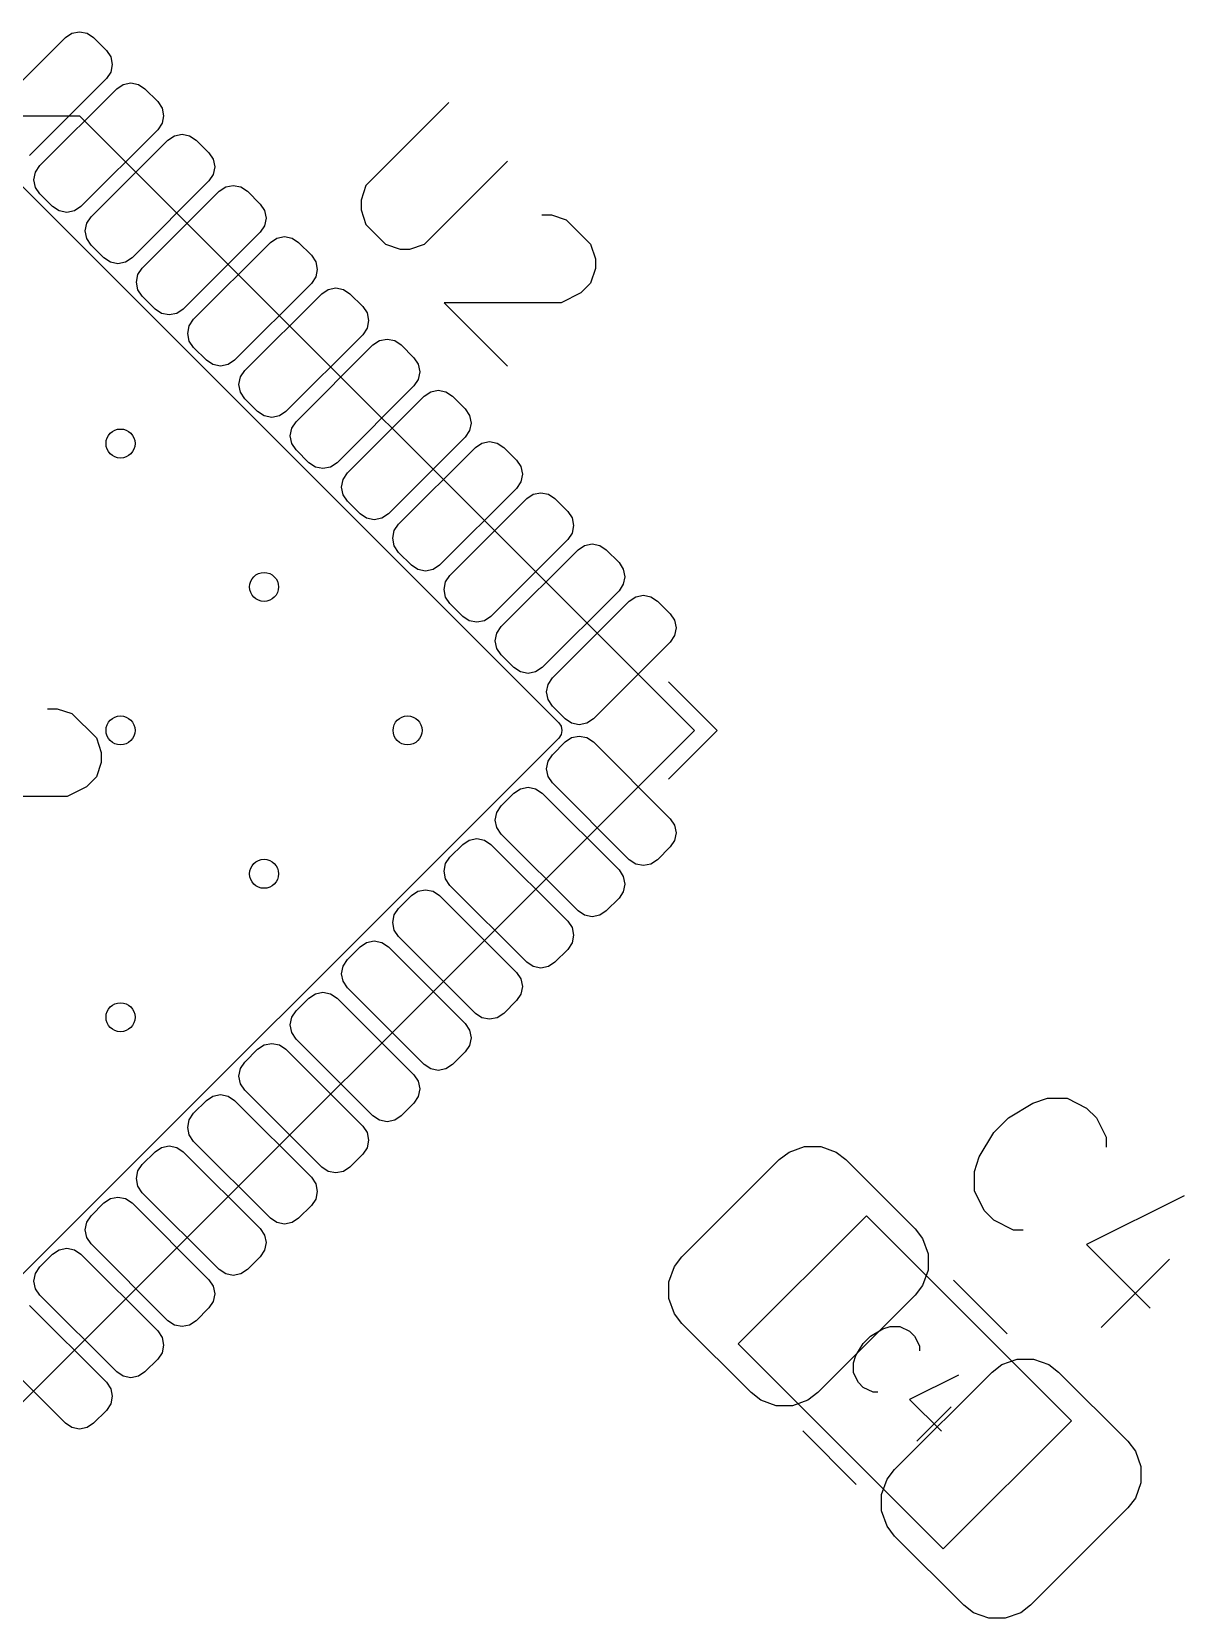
# Model space of a CAD drawing. Header units: millimetres. Extents: x 132 to 276, y -210 to -42.
# Drawn here: x 208.68 to 216.63, y -91.53 to -80.58 of the extents above; entities that cross this region are included whole.
import ezdxf

# ---------------------------------------------------------------- set-up
doc = ezdxf.new("R2010")
doc.units = ezdxf.units.MM
for name, color, linetype in [('BLACK', 7, 'CONTINUOUS'), ('GRAY3', 9, 'CONTINUOUS'), ('LYELLOW', 51, 'CONTINUOUS')]:
    doc.layers.add(name, color=color, linetype=linetype)

msp = doc.modelspace()

# ---------------------------------------------------------------- linework, layer by layer
at = {"layer": 'BLACK', "linetype": 'CONTINUOUS'}
for p, q in [((208.90988, -80.618191), (208.954488, -80.588385)), ((208.954488, -80.588385), (209.007107, -80.577918)), ((209.007107, -80.577918), (209.059726, -80.588385)), ((209.059726, -80.588385), (209.104334, -80.618191)), ((208.37955, -81.148521), (208.90988, -80.618191)), ((209.104334, -80.618191), (209.192722, -80.706579)), ((209.192722, -80.706579), (209.222528, -80.751187)), ((209.222528, -80.751187), (209.232995, -80.803806)), ((209.232995, -80.803806), (209.222528, -80.856425)), ((209.192722, -80.901033), (208.662392, -81.431363)), ((209.222528, -80.856425), (209.192722, -80.901033)), ((208.733103, -81.502074), (209.263433, -80.971744)), ((209.263433, -80.971744), (209.308041, -80.941938)), ((209.308041, -80.941938), (209.36066, -80.931471)), ((209.36066, -80.931471), (209.413279, -80.941938)), ((209.413279, -80.941938), (209.457887, -80.971744)), ((209.457887, -80.971744), (209.546275, -81.060132)), ((209.546275, -81.060132), (209.576081, -81.10474)), ((209.576081, -81.10474), (209.586548, -81.157359)), ((209.576081, -81.209978), (209.546275, -81.254586)), ((209.586548, -81.157359), (209.576081, -81.209978)), ((209.546275, -81.254586), (209.015945, -81.784916)), ((209.086657, -81.855628), (209.616987, -81.325298)), ((209.616987, -81.325298), (209.661595, -81.295492)), ((209.661595, -81.295492), (209.714214, -81.285025)), ((209.714214, -81.285025), (209.766833, -81.295492)), ((209.766833, -81.295492), (209.811441, -81.325298)), ((209.811441, -81.325298), (209.899829, -81.413686)), ((208.353033, -81.387169), (212.312831, -85.346967)), ((209.899829, -81.413686), (209.929635, -81.458294)), ((209.929635, -81.458294), (209.940102, -81.510913)), ((208.69283, -81.599301), (208.703297, -81.546682)), ((208.703297, -81.546682), (208.733103, -81.502074)), ((209.929635, -81.563532), (209.899829, -81.60814)), ((209.940102, -81.510913), (209.929635, -81.563532)), ((208.703297, -81.65192), (208.69283, -81.599301)), ((208.733103, -81.696528), (208.703297, -81.65192)), ((209.899829, -81.60814), (209.369499, -82.13847)), ((209.44021, -82.209181), (209.97054, -81.678851)), ((209.97054, -81.678851), (210.015148, -81.649045)), ((210.015148, -81.649045), (210.067767, -81.638578)), ((210.067767, -81.638578), (210.120386, -81.649045)), ((210.120386, -81.649045), (210.164994, -81.678851)), ((210.164994, -81.678851), (210.253382, -81.767239)), ((208.821491, -81.784916), (208.733103, -81.696528)), ((208.866099, -81.814722), (208.821491, -81.784916)), ((209.015945, -81.784916), (208.971337, -81.814722)), ((210.253382, -81.767239), (210.283188, -81.811847)), ((208.918718, -81.825189), (208.866099, -81.814722)), ((208.971337, -81.814722), (208.918718, -81.825189)), ((209.046384, -81.952855), (209.056851, -81.900236)), ((209.056851, -81.900236), (209.086657, -81.855628)), ((210.283188, -81.811847), (210.293655, -81.864466)), ((210.293655, -81.864466), (210.283188, -81.917085)), ((209.056851, -82.005474), (209.046384, -81.952855)), ((209.086657, -82.050082), (209.056851, -82.005474)), ((210.253382, -81.961693), (209.723052, -82.492023)), ((210.283188, -81.917085), (210.253382, -81.961693)), ((210.324093, -82.032404), (210.368701, -82.002598)), ((210.368701, -82.002598), (210.42132, -81.992131)), ((210.42132, -81.992131), (210.473939, -82.002598)), ((210.473939, -82.002598), (210.518547, -82.032404)), ((209.175045, -82.13847), (209.086657, -82.050082)), ((209.793763, -82.562734), (210.324093, -82.032404)), ((210.518547, -82.032404), (210.606935, -82.120792)), ((210.606935, -82.120792), (210.636741, -82.1654)), ((209.219653, -82.168276), (209.175045, -82.13847)), ((209.272272, -82.178743), (209.219653, -82.168276)), ((209.324891, -82.168276), (209.272272, -82.178743)), ((209.369499, -82.13847), (209.324891, -82.168276)), ((209.410404, -82.253789), (209.44021, -82.209181)), ((210.636741, -82.1654), (210.647208, -82.218019)), ((210.647208, -82.218019), (210.636741, -82.270638)), ((209.399937, -82.306408), (209.410404, -82.253789)), ((209.410404, -82.359027), (209.399937, -82.306408)), ((210.606935, -82.315246), (210.076605, -82.845576)), ((210.636741, -82.270638), (210.606935, -82.315246)), ((210.722255, -82.356152), (210.774874, -82.345685)), ((210.774874, -82.345685), (210.827493, -82.356152)), ((209.44021, -82.403635), (209.410404, -82.359027)), ((209.528598, -82.492023), (209.44021, -82.403635)), ((210.147317, -82.916288), (210.677647, -82.385958)), ((210.677647, -82.385958), (210.722255, -82.356152)), ((210.827493, -82.356152), (210.872101, -82.385958)), ((210.872101, -82.385958), (210.960489, -82.474346)), ((209.573206, -82.521829), (209.528598, -82.492023)), ((209.625825, -82.532296), (209.573206, -82.521829)), ((209.678444, -82.521829), (209.625825, -82.532296)), ((209.723052, -82.492023), (209.678444, -82.521829)), ((209.763957, -82.607342), (209.793763, -82.562734)), ((210.960489, -82.474346), (210.990295, -82.518954)), ((210.990295, -82.518954), (211.000762, -82.571573)), ((209.75349, -82.659961), (209.763957, -82.607342)), ((209.763957, -82.71258), (209.75349, -82.659961)), ((210.960489, -82.6688), (210.430159, -83.19913)), ((210.990295, -82.624192), (210.960489, -82.6688)), ((211.000762, -82.571573), (210.990295, -82.624192)), ((209.793763, -82.757188), (209.763957, -82.71258)), ((209.882151, -82.845576), (209.793763, -82.757188)), ((210.50087, -83.269841), (211.0312, -82.739511)), ((211.0312, -82.739511), (211.075808, -82.709705)), ((211.075808, -82.709705), (211.128427, -82.699238)), ((211.128427, -82.699238), (211.181046, -82.709705)), ((211.181046, -82.709705), (211.225654, -82.739511)), ((211.225654, -82.739511), (211.314042, -82.827899)), ((209.926759, -82.875382), (209.882151, -82.845576)), ((209.979378, -82.885849), (209.926759, -82.875382)), ((210.031997, -82.875382), (209.979378, -82.885849)), ((210.076605, -82.845576), (210.031997, -82.875382)), ((211.314042, -82.827899), (211.343848, -82.872507)), ((211.343848, -82.872507), (211.354315, -82.925126)), ((210.107044, -83.013515), (210.117511, -82.960896)), ((210.117511, -82.960896), (210.147317, -82.916288)), ((211.343848, -82.977745), (211.314042, -83.022353)), ((211.354315, -82.925126), (211.343848, -82.977745)), ((210.117511, -83.066134), (210.107044, -83.013515)), ((210.147317, -83.110742), (210.117511, -83.066134)), ((210.235705, -83.19913), (210.147317, -83.110742)), ((211.314042, -83.022353), (210.783712, -83.552683)), ((210.854424, -83.623395), (211.384754, -83.093065)), ((211.384754, -83.093065), (211.429362, -83.063259)), ((211.429362, -83.063259), (211.481981, -83.052792)), ((211.481981, -83.052792), (211.5346, -83.063259)), ((211.5346, -83.063259), (211.579208, -83.093065)), ((211.579208, -83.093065), (211.667596, -83.181453)), ((210.280313, -83.228936), (210.235705, -83.19913)), ((210.430159, -83.19913), (210.385551, -83.228936)), ((211.667596, -83.181453), (211.697402, -83.226061)), ((210.332932, -83.239403), (210.280313, -83.228936)), ((210.385551, -83.228936), (210.332932, -83.239403)), ((210.460597, -83.367068), (210.471064, -83.314449)), ((210.471064, -83.314449), (210.50087, -83.269841)), ((211.697402, -83.331299), (211.667596, -83.375907)), ((211.697402, -83.226061), (211.707869, -83.27868)), ((211.707869, -83.27868), (211.697402, -83.331299)), ((210.471064, -83.419687), (210.460597, -83.367068)), ((210.50087, -83.464295), (210.471064, -83.419687)), ((211.667596, -83.375907), (211.137266, -83.906237)), ((211.738307, -83.446618), (211.782915, -83.416812)), ((211.782915, -83.416812), (211.835534, -83.406345)), ((211.835534, -83.406345), (211.888153, -83.416812)), ((211.888153, -83.416812), (211.932761, -83.446618)), ((210.589258, -83.552683), (210.50087, -83.464295)), ((211.207977, -83.976948), (211.738307, -83.446618)), ((211.932761, -83.446618), (212.021149, -83.535006)), ((212.021149, -83.535006), (212.050955, -83.579614)), ((210.633866, -83.582489), (210.589258, -83.552683)), ((210.686485, -83.592956), (210.633866, -83.582489)), ((210.739104, -83.582489), (210.686485, -83.592956)), ((210.783712, -83.552683), (210.739104, -83.582489)), ((210.824618, -83.668003), (210.854424, -83.623395)), ((212.050955, -83.579614), (212.061422, -83.632233)), ((212.061422, -83.632233), (212.050955, -83.684852)), ((210.814151, -83.720622), (210.824618, -83.668003)), ((210.824618, -83.773241), (210.814151, -83.720622)), ((212.021149, -83.72946), (211.490819, -84.25979)), ((212.050955, -83.684852), (212.021149, -83.72946)), ((212.136468, -83.770365), (212.189087, -83.759898)), ((212.189087, -83.759898), (212.241706, -83.770365)), ((210.854424, -83.817849), (210.824618, -83.773241)), ((210.942812, -83.906237), (210.854424, -83.817849)), ((211.56153, -84.330501), (212.09186, -83.800171)), ((212.09186, -83.800171), (212.136468, -83.770365)), ((212.241706, -83.770365), (212.286314, -83.800171)), ((212.286314, -83.800171), (212.374702, -83.888559)), ((210.98742, -83.936043), (210.942812, -83.906237)), ((211.040039, -83.94651), (210.98742, -83.936043)), ((211.092658, -83.936043), (211.040039, -83.94651)), ((211.137266, -83.906237), (211.092658, -83.936043)), ((211.178171, -84.021556), (211.207977, -83.976948)), ((212.374702, -83.888559), (212.404508, -83.933167)), ((212.404508, -83.933167), (212.414975, -83.985786)), ((212.414975, -83.985786), (212.404508, -84.038405)), ((211.167704, -84.074175), (211.178171, -84.021556)), ((211.178171, -84.126794), (211.167704, -84.074175)), ((212.374702, -84.083013), (211.844372, -84.613343)), ((212.404508, -84.038405), (212.374702, -84.083013)), ((211.207977, -84.171402), (211.178171, -84.126794)), ((211.296365, -84.25979), (211.207977, -84.171402)), ((211.915084, -84.684055), (212.445414, -84.153725)), ((212.445414, -84.153725), (212.490022, -84.123919)), ((212.490022, -84.123919), (212.542641, -84.113452)), ((212.542641, -84.113452), (212.59526, -84.123919)), ((212.59526, -84.123919), (212.639868, -84.153725)), ((212.639868, -84.153725), (212.728256, -84.242113)), ((211.340973, -84.289596), (211.296365, -84.25979)), ((211.393592, -84.300063), (211.340973, -84.289596)), ((211.446211, -84.289596), (211.393592, -84.300063)), ((211.490819, -84.25979), (211.446211, -84.289596)), ((212.728256, -84.242113), (212.758062, -84.286721)), ((212.758062, -84.286721), (212.768529, -84.33934)), ((211.521257, -84.427728), (211.531724, -84.375109)), ((211.531724, -84.375109), (211.56153, -84.330501)), ((212.758062, -84.391959), (212.728256, -84.436567)), ((212.768529, -84.33934), (212.758062, -84.391959)), ((211.531724, -84.480347), (211.521257, -84.427728)), ((211.56153, -84.524955), (211.531724, -84.480347)), ((211.649918, -84.613343), (211.56153, -84.524955)), ((212.728256, -84.436567), (212.197926, -84.966897)), ((212.268637, -85.037608), (212.798967, -84.507278)), ((212.798967, -84.507278), (212.843575, -84.477472)), ((212.843575, -84.477472), (212.896194, -84.467005)), ((212.896194, -84.467005), (212.948813, -84.477472)), ((212.948813, -84.477472), (212.993421, -84.507278)), ((212.993421, -84.507278), (213.081809, -84.595666)), ((211.694526, -84.643149), (211.649918, -84.613343)), ((211.747145, -84.653616), (211.694526, -84.643149)), ((211.799764, -84.643149), (211.747145, -84.653616)), ((211.844372, -84.613343), (211.799764, -84.643149)), ((213.081809, -84.595666), (213.111615, -84.640274)), ((213.111615, -84.640274), (213.122082, -84.692893)), ((211.874811, -84.781282), (211.885278, -84.728663)), ((211.885278, -84.728663), (211.915084, -84.684055)), ((213.111615, -84.745512), (213.081809, -84.79012)), ((213.122082, -84.692893), (213.111615, -84.745512)), ((211.885278, -84.833901), (211.874811, -84.781282)), ((211.915084, -84.878509), (211.885278, -84.833901)), ((213.081809, -84.79012), (212.551479, -85.32045)), ((212.003472, -84.966897), (211.915084, -84.878509)), ((212.04808, -84.996703), (212.003472, -84.966897)), ((212.197926, -84.966897), (212.153318, -84.996703)), ((212.100699, -85.00717), (212.04808, -84.996703)), ((212.153318, -84.996703), (212.100699, -85.00717)), ((212.228364, -85.134835), (212.238831, -85.082216)), ((212.238831, -85.082216), (212.268637, -85.037608)), ((212.238831, -85.187454), (212.228364, -85.134835)), ((212.268637, -85.232062), (212.238831, -85.187454)), ((212.357025, -85.32045), (212.268637, -85.232062)), ((212.312831, -85.346967), (212.329089, -85.371299)), ((212.329089, -85.371299), (212.334798, -85.4)), ((212.334798, -85.4), (212.329089, -85.428701)), ((212.401633, -85.350256), (212.357025, -85.32045)), ((212.454252, -85.360723), (212.401633, -85.350256)), ((212.506871, -85.350256), (212.454252, -85.360723)), ((212.551479, -85.32045), (212.506871, -85.350256)), ((212.312831, -85.453033), (208.353033, -89.412831)), ((212.268637, -85.567938), (212.357025, -85.47955)), ((212.329089, -85.428701), (212.312831, -85.453033)), ((212.357025, -85.47955), (212.401633, -85.449744)), ((212.401633, -85.449744), (212.454252, -85.439277)), ((212.454252, -85.439277), (212.506871, -85.449744)), ((212.506871, -85.449744), (212.551479, -85.47955)), ((212.551479, -85.47955), (213.081809, -86.00988)), ((212.228364, -85.665165), (212.238831, -85.612546)), ((212.238831, -85.612546), (212.268637, -85.567938)), ((212.238831, -85.717784), (212.228364, -85.665165)), ((212.268637, -85.762392), (212.238831, -85.717784)), ((211.915084, -85.921491), (212.003472, -85.833103)), ((212.003472, -85.833103), (212.04808, -85.803297)), ((212.04808, -85.803297), (212.100699, -85.79283)), ((212.100699, -85.79283), (212.153318, -85.803297)), ((212.153318, -85.803297), (212.197926, -85.833103)), ((212.197926, -85.833103), (212.728256, -86.363433)), ((212.798967, -86.292722), (212.268637, -85.762392)), ((211.885278, -85.966099), (211.915084, -85.921491)), ((211.874811, -86.018718), (211.885278, -85.966099)), ((211.885278, -86.071337), (211.874811, -86.018718)), ((213.081809, -86.00988), (213.111615, -86.054488)), ((213.111615, -86.054488), (213.122082, -86.107107)), ((211.649918, -86.186657), (211.694526, -86.156851)), ((211.694526, -86.156851), (211.747145, -86.146384)), ((211.747145, -86.146384), (211.799764, -86.156851)), ((211.799764, -86.156851), (211.844372, -86.186657)), ((211.915084, -86.115945), (211.885278, -86.071337)), ((212.445414, -86.646275), (211.915084, -86.115945)), ((213.111615, -86.159726), (213.081809, -86.204334)), ((213.122082, -86.107107), (213.111615, -86.159726)), ((211.531724, -86.319653), (211.56153, -86.275045)), ((211.56153, -86.275045), (211.649918, -86.186657)), ((211.844372, -86.186657), (212.374702, -86.716987)), ((213.081809, -86.204334), (212.993421, -86.292722)), ((211.521257, -86.372272), (211.531724, -86.319653)), ((211.531724, -86.424891), (211.521257, -86.372272)), ((212.728256, -86.363433), (212.758062, -86.408041)), ((212.843575, -86.322528), (212.798967, -86.292722)), ((212.896194, -86.332995), (212.843575, -86.322528)), ((212.948813, -86.322528), (212.896194, -86.332995)), ((212.993421, -86.292722), (212.948813, -86.322528)), ((211.340973, -86.510404), (211.393592, -86.499937)), ((211.393592, -86.499937), (211.446211, -86.510404)), ((211.56153, -86.469499), (211.531724, -86.424891)), ((212.09186, -86.999829), (211.56153, -86.469499)), ((212.758062, -86.408041), (212.768529, -86.46066)), ((212.768529, -86.46066), (212.758062, -86.513279)), ((211.207977, -86.628598), (211.296365, -86.54021)), ((211.296365, -86.54021), (211.340973, -86.510404)), ((211.446211, -86.510404), (211.490819, -86.54021)), ((211.490819, -86.54021), (212.021149, -87.07054)), ((212.728256, -86.557887), (212.639868, -86.646275)), ((212.758062, -86.513279), (212.728256, -86.557887)), ((211.167704, -86.725825), (211.178171, -86.673206)), ((211.178171, -86.778444), (211.167704, -86.725825)), ((211.178171, -86.673206), (211.207977, -86.628598)), ((212.374702, -86.716987), (212.404508, -86.761595)), ((212.490022, -86.676081), (212.445414, -86.646275)), ((212.542641, -86.686548), (212.490022, -86.676081)), ((212.59526, -86.676081), (212.542641, -86.686548)), ((212.639868, -86.646275), (212.59526, -86.676081)), ((211.207977, -86.823052), (211.178171, -86.778444)), ((211.738307, -87.353382), (211.207977, -86.823052)), ((212.404508, -86.761595), (212.414975, -86.814214)), ((212.414975, -86.814214), (212.404508, -86.866833)), ((210.854424, -86.982151), (210.942812, -86.893763)), ((210.942812, -86.893763), (210.98742, -86.863957)), ((210.98742, -86.863957), (211.040039, -86.85349)), ((211.040039, -86.85349), (211.092658, -86.863957)), ((211.092658, -86.863957), (211.137266, -86.893763)), ((211.137266, -86.893763), (211.667596, -87.424093)), ((212.374702, -86.911441), (212.286314, -86.999829)), ((212.404508, -86.866833), (212.374702, -86.911441)), ((210.814151, -87.079378), (210.824618, -87.026759)), ((210.824618, -87.026759), (210.854424, -86.982151)), ((212.136468, -87.029635), (212.09186, -86.999829)), ((212.189087, -87.040102), (212.136468, -87.029635)), ((212.241706, -87.029635), (212.189087, -87.040102)), ((212.286314, -86.999829), (212.241706, -87.029635)), ((210.824618, -87.131997), (210.814151, -87.079378)), ((210.854424, -87.176605), (210.824618, -87.131997)), ((212.021149, -87.07054), (212.050955, -87.115148)), ((212.050955, -87.115148), (212.061422, -87.167767)), ((210.50087, -87.335705), (210.589258, -87.247317)), ((210.589258, -87.247317), (210.633866, -87.217511)), ((210.633866, -87.217511), (210.686485, -87.207044)), ((210.686485, -87.207044), (210.739104, -87.217511)), ((210.739104, -87.217511), (210.783712, -87.247317)), ((210.783712, -87.247317), (211.314042, -87.777647)), ((211.384754, -87.706935), (210.854424, -87.176605)), ((212.021149, -87.264994), (211.932761, -87.353382)), ((212.050955, -87.220386), (212.021149, -87.264994)), ((212.061422, -87.167767), (212.050955, -87.220386)), ((210.460597, -87.432932), (210.471064, -87.380313)), ((210.471064, -87.380313), (210.50087, -87.335705)), ((211.782915, -87.383188), (211.738307, -87.353382)), ((211.835534, -87.393655), (211.782915, -87.383188)), ((211.888153, -87.383188), (211.835534, -87.393655)), ((211.932761, -87.353382), (211.888153, -87.383188)), ((210.471064, -87.485551), (210.460597, -87.432932)), ((210.50087, -87.530159), (210.471064, -87.485551)), ((211.667596, -87.424093), (211.697402, -87.468701)), ((211.697402, -87.468701), (211.707869, -87.52132)), ((210.147317, -87.689258), (210.235705, -87.60087)), ((210.235705, -87.60087), (210.280313, -87.571064)), ((210.280313, -87.571064), (210.332932, -87.560597)), ((210.332932, -87.560597), (210.385551, -87.571064)), ((210.385551, -87.571064), (210.430159, -87.60087)), ((210.430159, -87.60087), (210.960489, -88.1312)), ((211.0312, -88.060489), (210.50087, -87.530159)), ((211.697402, -87.573939), (211.667596, -87.618547)), ((211.707869, -87.52132), (211.697402, -87.573939)), ((210.117511, -87.733866), (210.147317, -87.689258)), ((211.429362, -87.736741), (211.384754, -87.706935)), ((211.579208, -87.706935), (211.5346, -87.736741)), ((211.667596, -87.618547), (211.579208, -87.706935)), ((210.107044, -87.786485), (210.117511, -87.733866)), ((210.117511, -87.839104), (210.107044, -87.786485)), ((211.314042, -87.777647), (211.343848, -87.822255)), ((211.481981, -87.747208), (211.429362, -87.736741)), ((211.5346, -87.736741), (211.481981, -87.747208)), ((209.882151, -87.954424), (209.926759, -87.924618)), ((209.926759, -87.924618), (209.979378, -87.914151)), ((209.979378, -87.914151), (210.031997, -87.924618)), ((210.031997, -87.924618), (210.076605, -87.954424)), ((210.147317, -87.883712), (210.117511, -87.839104)), ((210.677647, -88.414042), (210.147317, -87.883712)), ((211.343848, -87.927493), (211.314042, -87.972101)), ((211.343848, -87.822255), (211.354315, -87.874874)), ((211.354315, -87.874874), (211.343848, -87.927493)), ((209.793763, -88.042812), (209.882151, -87.954424)), ((210.076605, -87.954424), (210.606935, -88.484754)), ((211.314042, -87.972101), (211.225654, -88.060489)), ((209.75349, -88.140039), (209.763957, -88.08742)), ((209.763957, -88.192658), (209.75349, -88.140039)), ((209.763957, -88.08742), (209.793763, -88.042812)), ((210.960489, -88.1312), (210.990295, -88.175808)), ((211.075808, -88.090295), (211.0312, -88.060489)), ((211.128427, -88.100762), (211.075808, -88.090295)), ((211.181046, -88.090295), (211.128427, -88.100762)), ((211.225654, -88.060489), (211.181046, -88.090295)), ((209.793763, -88.237266), (209.763957, -88.192658)), ((210.324093, -88.767596), (209.793763, -88.237266)), ((210.990295, -88.175808), (211.000762, -88.228427)), ((211.000762, -88.228427), (210.990295, -88.281046)), ((209.44021, -88.396365), (209.528598, -88.307977)), ((209.528598, -88.307977), (209.573206, -88.278171)), ((209.573206, -88.278171), (209.625825, -88.267704)), ((209.625825, -88.267704), (209.678444, -88.278171)), ((209.678444, -88.278171), (209.723052, -88.307977)), ((209.723052, -88.307977), (210.253382, -88.838307)), ((210.960489, -88.325654), (210.872101, -88.414042)), ((210.990295, -88.281046), (210.960489, -88.325654)), ((213.162043, -89.033794), (213.833794, -88.362043)), ((213.833794, -88.362043), (213.901104, -88.310395)), ((213.901104, -88.310395), (214.007169, -88.271791)), ((214.007169, -88.271791), (214.12004, -88.271791)), ((214.12004, -88.271791), (214.226104, -88.310395)), ((214.226104, -88.310395), (214.293414, -88.362043)), ((214.293414, -88.362043), (214.770711, -88.83934)), ((209.399937, -88.493592), (209.410404, -88.440973)), ((209.410404, -88.440973), (209.44021, -88.396365)), ((210.722255, -88.443848), (210.677647, -88.414042)), ((210.774874, -88.454315), (210.722255, -88.443848)), ((210.827493, -88.443848), (210.774874, -88.454315)), ((210.872101, -88.414042), (210.827493, -88.443848)), ((209.410404, -88.546211), (209.399937, -88.493592)), ((209.44021, -88.590819), (209.410404, -88.546211)), ((210.606935, -88.484754), (210.636741, -88.529362)), ((210.636741, -88.529362), (210.647208, -88.581981)), ((210.647208, -88.581981), (210.636741, -88.6346)), ((209.086657, -88.749918), (209.175045, -88.66153)), ((209.175045, -88.66153), (209.219653, -88.631724)), ((209.219653, -88.631724), (209.272272, -88.621257)), ((209.272272, -88.621257), (209.324891, -88.631724)), ((209.324891, -88.631724), (209.369499, -88.66153)), ((209.369499, -88.66153), (209.899829, -89.19186)), ((209.97054, -89.121149), (209.44021, -88.590819)), ((210.606935, -88.679208), (210.518547, -88.767596)), ((210.636741, -88.6346), (210.606935, -88.679208)), ((209.046384, -88.847145), (209.056851, -88.794526)), ((209.056851, -88.794526), (209.086657, -88.749918)), ((210.368701, -88.797402), (210.324093, -88.767596)), ((210.42132, -88.807869), (210.368701, -88.797402)), ((210.473939, -88.797402), (210.42132, -88.807869)), ((210.518547, -88.767596), (210.473939, -88.797402)), ((209.056851, -88.899764), (209.046384, -88.847145)), ((209.086657, -88.944372), (209.056851, -88.899764)), ((210.253382, -88.838307), (210.283188, -88.882915)), ((210.283188, -88.882915), (210.293655, -88.935534)), ((214.770711, -88.83934), (214.822359, -88.90665)), ((214.822359, -88.90665), (214.860963, -89.012714)), ((208.733103, -89.103472), (208.821491, -89.015084)), ((208.821491, -89.015084), (208.866099, -88.985278)), ((208.866099, -88.985278), (208.918718, -88.974811)), ((208.918718, -88.974811), (208.971337, -88.985278)), ((208.971337, -88.985278), (209.015945, -89.015084)), ((209.015945, -89.015084), (209.546275, -89.545414)), ((209.616987, -89.474702), (209.086657, -88.944372)), ((210.283188, -88.988153), (210.253382, -89.032761)), ((210.293655, -88.935534), (210.283188, -88.988153)), ((214.860963, -89.012714), (214.860963, -89.125585)), ((208.703297, -89.14808), (208.733103, -89.103472)), ((210.015148, -89.150955), (209.97054, -89.121149)), ((210.164994, -89.121149), (210.120386, -89.150955)), ((210.253382, -89.032761), (210.164994, -89.121149)), ((213.071791, -89.207169), (213.110395, -89.101104)), ((213.110395, -89.101104), (213.162043, -89.033794)), ((214.860963, -89.125585), (214.822359, -89.23165)), ((208.69283, -89.200699), (208.703297, -89.14808)), ((208.703297, -89.253318), (208.69283, -89.200699)), ((209.899829, -89.19186), (209.929635, -89.236468)), ((209.929635, -89.236468), (209.940102, -89.289087)), ((210.067767, -89.161422), (210.015148, -89.150955)), ((210.120386, -89.150955), (210.067767, -89.161422)), ((213.071791, -89.32004), (213.071791, -89.207169)), ((214.822359, -89.23165), (214.770711, -89.29896)), ((208.733103, -89.297926), (208.703297, -89.253318)), ((209.263433, -89.828256), (208.733103, -89.297926)), ((209.929635, -89.341706), (209.899829, -89.386314)), ((209.940102, -89.289087), (209.929635, -89.341706)), ((213.110395, -89.426104), (213.071791, -89.32004)), ((214.770711, -89.29896), (214.09896, -89.970711)), ((208.662392, -89.368637), (209.192722, -89.898967)), ((209.899829, -89.386314), (209.811441, -89.474702)), ((213.162043, -89.493414), (213.110395, -89.426104)), ((209.546275, -89.545414), (209.576081, -89.590022)), ((209.661595, -89.504508), (209.616987, -89.474702)), ((209.714214, -89.514975), (209.661595, -89.504508)), ((209.766833, -89.504508), (209.714214, -89.514975)), ((209.811441, -89.474702), (209.766833, -89.504508)), ((213.63934, -89.970711), (213.162043, -89.493414)), ((208.90988, -90.181809), (208.37955, -89.651479)), ((209.576081, -89.590022), (209.586548, -89.642641)), ((209.586548, -89.642641), (209.576081, -89.69526)), ((209.546275, -89.739868), (209.457887, -89.828256)), ((209.576081, -89.69526), (209.546275, -89.739868)), ((215.30104, -89.829289), (215.36835, -89.777641)), ((215.36835, -89.777641), (215.474415, -89.739037)), ((215.474415, -89.739037), (215.587286, -89.739037)), ((215.587286, -89.739037), (215.69335, -89.777641)), ((215.69335, -89.777641), (215.76066, -89.829289)), ((209.192722, -89.898967), (209.222528, -89.943575)), ((209.308041, -89.858062), (209.263433, -89.828256)), ((209.36066, -89.868529), (209.308041, -89.858062)), ((209.413279, -89.858062), (209.36066, -89.868529)), ((209.457887, -89.828256), (209.413279, -89.858062)), ((214.629289, -90.50104), (215.30104, -89.829289)), ((215.76066, -89.829289), (216.237957, -90.306586)), ((209.222528, -89.943575), (209.232995, -89.996194)), ((209.232995, -89.996194), (209.222528, -90.048813)), ((213.70665, -90.022359), (213.63934, -89.970711)), ((214.09896, -89.970711), (214.03165, -90.022359)), ((209.192722, -90.093421), (209.104334, -90.181809)), ((209.222528, -90.048813), (209.192722, -90.093421)), ((213.812714, -90.060963), (213.70665, -90.022359)), ((213.925585, -90.060963), (213.812714, -90.060963)), ((214.03165, -90.022359), (213.925585, -90.060963)), ((208.954488, -90.211615), (208.90988, -90.181809)), ((209.007107, -90.222082), (208.954488, -90.211615)), ((209.059726, -90.211615), (209.007107, -90.222082)), ((209.104334, -90.181809), (209.059726, -90.211615)), ((216.237957, -90.306586), (216.289605, -90.373896)), ((216.289605, -90.373896), (216.328209, -90.47996)), ((214.577641, -90.56835), (214.629289, -90.50104)), ((216.328209, -90.47996), (216.328209, -90.592831)), ((214.539037, -90.674415), (214.577641, -90.56835)), ((216.328209, -90.592831), (216.289605, -90.698896)), ((214.539037, -90.787286), (214.539037, -90.674415)), ((216.237957, -90.766206), (215.566206, -91.437957)), ((216.289605, -90.698896), (216.237957, -90.766206)), ((214.577641, -90.89335), (214.539037, -90.787286)), ((214.629289, -90.96066), (214.577641, -90.89335)), ((215.106586, -91.437957), (214.629289, -90.96066)), ((215.173896, -91.489605), (215.106586, -91.437957)), ((215.27996, -91.528209), (215.173896, -91.489605)), ((215.392831, -91.528209), (215.27996, -91.528209)), ((215.498896, -91.489605), (215.392831, -91.528209)), ((215.566206, -91.437957), (215.498896, -91.489605))]:
    msp.add_line(p, q, dxfattribs=at)
at = {"layer": 'BLACK'}
for centre in [(209.289949, -83.420101), (209.289949, -83.420101), (210.279899, -84.410051), (210.279899, -84.410051), (209.289949, -85.4), (209.289949, -85.4), (211.269848, -85.4), (211.269848, -85.4), (210.279899, -86.389949), (210.279899, -86.389949), (209.289949, -87.379899), (209.289949, -87.379899)]:
    msp.add_circle(centre, 0.1, dxfattribs=at)
at = {"layer": 'GRAY3', "linetype": 'CONTINUOUS'}
for p, q in [((207.592893, -81.157359), (209.007107, -81.157359)), ((209.007107, -81.157359), (213.249747, -85.4)), ((208.786516, -85.250201), (208.853859, -85.250201)), ((208.853859, -85.250201), (208.954875, -85.283872)), ((208.954875, -85.283872), (209.123233, -85.452231)), ((213.249747, -85.4), (208.3, -90.349747)), ((209.123233, -85.452231), (209.156905, -85.553246)), ((209.156905, -85.62059), (209.123233, -85.721605)), ((209.156905, -85.553246), (209.156905, -85.62059)), ((209.123233, -85.721605), (209.05589, -85.788949)), ((209.05589, -85.788949), (208.921203, -85.856292)), ((208.921203, -85.856292), (208.113081, -85.856292)), ((213.550951, -89.634835), (214.434835, -88.750951)), ((214.434835, -88.750951), (215.849049, -90.165165)), ((214.463619, -89.580796), (214.547799, -89.530289)), ((214.547799, -89.530289), (214.598306, -89.513453)), ((214.598306, -89.513453), (214.66565, -89.513453)), ((214.66565, -89.513453), (214.732993, -89.547124)), ((214.732993, -89.547124), (214.766665, -89.580796)), ((214.965165, -91.049049), (213.550951, -89.634835)), ((214.362604, -89.715483), (214.413112, -89.631304)), ((214.413112, -89.631304), (214.463619, -89.580796)), ((214.766665, -89.580796), (214.800337, -89.64814)), ((214.800337, -89.64814), (214.800337, -89.681811)), ((214.345768, -89.765991), (214.362604, -89.715483)), ((214.345768, -89.833334), (214.345768, -89.765991)), ((214.37944, -89.900678), (214.345768, -89.833334)), ((214.413112, -89.93435), (214.37944, -89.900678)), ((215.069711, -89.85017), (214.732993, -90.018529)), ((214.480455, -89.968021), (214.413112, -89.93435)), ((214.514127, -89.968021), (214.480455, -89.968021)), ((214.732993, -90.018529), (214.95186, -90.237395)), ((215.019203, -90.069037), (214.783501, -90.304739)), ((215.849049, -90.165165), (214.965165, -91.049049))]:
    msp.add_line(p, q, dxfattribs=at)
at = {"layer": 'LYELLOW', "linetype": 'CONTINUOUS'}
for p, q in [((211.555008, -81.067495), (210.982588, -81.639915)), ((211.386649, -82.043976), (211.959069, -81.471556)), ((210.982588, -81.639915), (210.948916, -81.74093)), ((210.948916, -81.74093), (210.948916, -81.808274)), ((210.948916, -81.808274), (210.982588, -81.909289)), ((212.194771, -81.841946), (212.262114, -81.841946)), ((212.262114, -81.841946), (212.36313, -81.875617)), ((212.36313, -81.875617), (212.531488, -82.043976)), ((210.982588, -81.909289), (211.117275, -82.043976)), ((211.117275, -82.043976), (211.21829, -82.077648)), ((211.21829, -82.077648), (211.285634, -82.077648)), ((211.285634, -82.077648), (211.386649, -82.043976)), ((212.531488, -82.043976), (212.56516, -82.144991)), ((212.56516, -82.212335), (212.531488, -82.31335)), ((212.56516, -82.144991), (212.56516, -82.212335)), ((212.531488, -82.31335), (212.464145, -82.380694)), ((212.329458, -82.448037), (211.521336, -82.448037)), ((211.521336, -82.448037), (211.959069, -82.88577)), ((212.464145, -82.380694), (212.329458, -82.448037)), ((213.069435, -85.064124), (213.405311, -85.4)), ((213.405311, -85.4), (213.069435, -85.735876)), ((215.41481, -88.074022), (215.583169, -87.973006)), ((215.583169, -87.973006), (215.684184, -87.939335)), ((215.684184, -87.939335), (215.818871, -87.939335)), ((215.818871, -87.939335), (215.953558, -88.006678)), ((215.953558, -88.006678), (216.020902, -88.074022)), ((215.313795, -88.175037), (215.41481, -88.074022)), ((216.020902, -88.074022), (216.088245, -88.208709)), ((215.21278, -88.343396), (215.313795, -88.175037)), ((216.088245, -88.208709), (216.088245, -88.276052)), ((215.179108, -88.444411), (215.21278, -88.343396)), ((215.179108, -88.579098), (215.179108, -88.444411)), ((215.246452, -88.713785), (215.179108, -88.579098)), ((216.626993, -88.61277), (215.953558, -88.949487)), ((215.313795, -88.781128), (215.246452, -88.713785)), ((215.448482, -88.848472), (215.313795, -88.781128)), ((215.515826, -88.848472), (215.448482, -88.848472)), ((215.953558, -88.949487), (216.391291, -89.38722)), ((216.525978, -89.050502), (216.054574, -89.521907)), ((215.03499, -89.195543), (215.404457, -89.56501)), ((213.995543, -90.23499), (214.36501, -90.604457))]:
    msp.add_line(p, q, dxfattribs=at)

doc.saveas('drawing.dxf')
